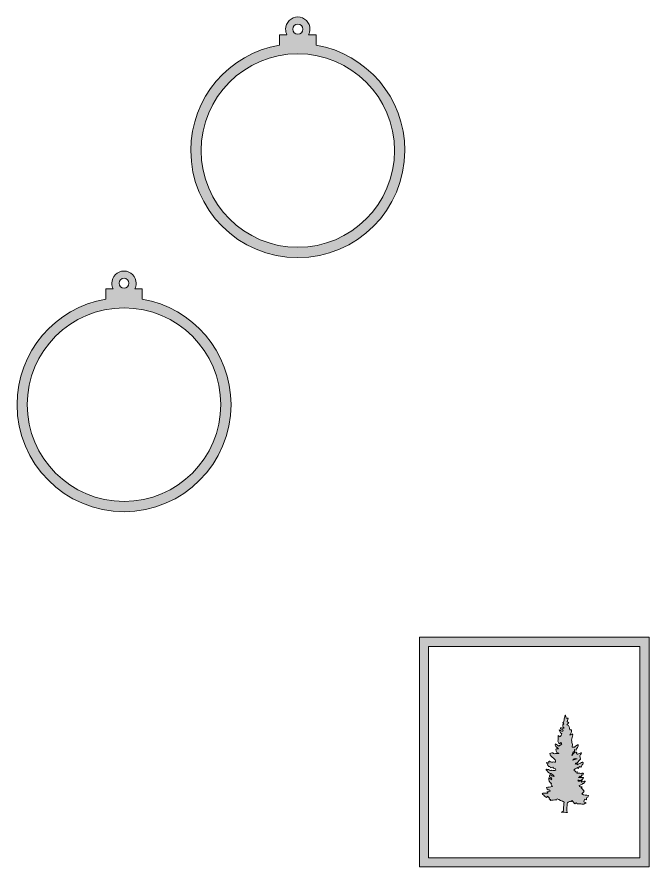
# Model space of a CAD drawing. Header units: inches. Extents: x -622 to 5817, y -2318 to 2869.
# Drawn here: x -622 to 2074, y -1090 to 2534 of the extents above; entities that cross this region are included whole.
import ezdxf

# ---------------------------------------------------------------- set-up
doc = ezdxf.new("R2010")
doc.units = ezdxf.units.IN
doc.header["$MEASUREMENT"] = 0
doc.layers.add('Layer 1', color=7, linetype='Continuous')

# ---------------------------------------------------------------- blocks, each defined once
blk = doc.blocks.new('block 2')
at = {"layer": 'Layer 1', "true_color": 0xffffff}
h = blk.add_hatch(color=7, dxfattribs=at)
h.dxf.hatch_style = 2
edge = h.paths.add_edge_path()
edge.add_spline(control_points=[(1806.4, -817.6), (1798.7, -819.7), (1791.8, -823.9), (1786.9, -822.3), (1781, -820.2), (1776, -819.6), (1770.3, -820.9), (1769.8, -821.1), (1769.1, -820.3), (1768.6, -819.9), (1762.3, -814.7), (1762.3, -814.7), (1757.3, -821.1), (1753.4, -816.3), (1749.6, -811.5), (1745.4, -806.3), (1744.1, -807.7), (1742.7, -809.2), (1741.4, -810.6), (1741.1, -810.1), (1740.8, -809.6), (1740.6, -809), (1736.7, -810.5), (1732.7, -811.7), (1729.2, -813.7), (1727.2, -814.9), (1724.9, -817.5), (1724.8, -819.6), (1724, -830.2), (1723.8, -841), (1723.7, -851.7), (1723.7, -853.2), (1725.1, -854.8), (1726.2, -857.1), (1716.8, -856.7), (1707.8, -856.3), (1698.8, -855.9), (1708.8, -856.5), (1709.2, -850.2), (1709.4, -842.6), (1709.6, -832.4), (1711, -822.2), (1711.8, -812.9), (1701.5, -808.2), (1691.7, -803.7), (1681.7, -799), (1681, -800.5), (1679.9, -802.7), (1678.9, -805), (1678.8, -804.3), (1678.7, -803.7), (1678.5, -803), (1670, -804), (1661.5, -805), (1652.8, -806), (1653.1, -805.1), (1653.7, -803.6), (1654.4, -801.6), (1651.9, -801.4), (1649.8, -801.2), (1647.3, -801), (1652.6, -793.1), (1643.8, -792.4), (1641.4, -787.6), (1639.7, -789.7), (1638.4, -791.3), (1636.5, -793.6), (1631.2, -789.4), (1625.8, -785.2), (1620.6, -780.8), (1619.3, -779.7), (1618.8, -777.8), (1617.9, -776.3), (1619.7, -775.7), (1621.4, -774.7), (1623.2, -774.7), (1629.5, -774.4), (1635.8, -774.6), (1642.1, -774.6), (1642.2, -774), (1642.3, -773.4), (1642.4, -772.8), (1641, -771.7), (1639.7, -770.6), (1638.2, -769.5), (1642.7, -768.5), (1647, -767.5), (1652.8, -766.2), (1650.6, -763.5), (1649.4, -760.9), (1648.3, -760.9), (1640.6, -760.9), (1637, -757.2), (1637, -750.8), (1644.6, -749.6), (1652.2, -748.4), (1661.5, -747), (1659, -742.9), (1656.9, -739.4), (1654.6, -735.7), (1655.3, -735.2), (1656.3, -734.4), (1657.7, -733.2), (1648.8, -727.9), (1644.5, -720.8), (1647.1, -709.2), (1650.7, -712.3), (1653.8, -714.9), (1656.9, -717.5), (1661.2, -712), (1659.5, -709.1), (1648.8, -704.7), (1649.2, -702.7), (1649.5, -700.6), (1650.1, -697.1), (1656.4, -699.5), (1662.4, -701.9), (1668.5, -704.2), (1668.7, -703.9), (1668.9, -703.6), (1669.1, -703.3), (1665.2, -699.3), (1661.2, -695.2), (1656.8, -690.6), (1656, -691.4), (1654.8, -692.4), (1653.7, -693.5), (1653.8, -692.7), (1653.9, -691.9), (1654.1, -691.1), (1651.2, -689.7), (1647.8, -688.9), (1645.6, -686.9), (1641.7, -683.3), (1638.5, -678.9), (1635, -674.9), (1635.3, -674.1), (1635.6, -673.3), (1636, -672.5), (1639, -673.3), (1642.2, -673.8), (1645.1, -674.8), (1648.1, -675.9), (1650.7, -678.2), (1653.7, -678.7), (1655.4, -678.9), (1657.5, -676.7), (1657.7, -676.7), (1661.8, -677.4), (1664.6, -678.3), (1667.4, -678.2), (1670.2, -678.2), (1673, -677.3), (1675.9, -676.7), (1676.1, -671), (1676, -671.4), (1670.1, -669.9), (1667.6, -669.3), (1665.6, -666.5), (1663, -664.4), (1660.7, -665.1), (1657.5, -666), (1653.7, -667.1), (1653.1, -661.9), (1650.1, -659.9), (1645.5, -661.8), (1642.6, -656.2), (1639.9, -651), (1636.5, -644.5), (1640.6, -645.6), (1643.5, -646.3), (1647.2, -647.3), (1646.9, -645.7), (1646.6, -644.7), (1646.4, -643.7), (1646.2, -642.5), (1645.4, -640.5), (1645.8, -640.2), (1647, -639.4), (1649.3, -638.5), (1649.9, -639.1), (1655.3, -643.9), (1661.6, -642.4), (1667.7, -642), (1670.1, -641.9), (1672.6, -642.4), (1675.2, -642.6), (1676.4, -633.8), (1670.9, -629.8), (1665.8, -625.8), (1658.7, -620.2), (1651.3, -614.8), (1650.8, -606.1), (1654.2, -604.8), (1656.9, -603.8), (1659.6, -602.8), (1664.9, -600.3), (1669.4, -611.6), (1674.5, -605.2), (1680.2, -605.6), (1684.4, -605.9), (1688.6, -606.2), (1688.7, -605.4), (1688.8, -604.6), (1688.9, -603.9), (1685.8, -603.2), (1682.7, -602.4), (1680.7, -601.9), (1679, -598.1), (1677.7, -594.9), (1675.8, -590.3), (1675.8, -590.2), (1676.5, -588.2), (1677.2, -586.2), (1680.6, -586.2), (1684, -586.2), (1688.1, -586.2), (1686.2, -584.2), (1684.5, -580.6), (1682, -580), (1676.9, -578.7), (1676, -574.3), (1673.8, -571), (1673.1, -569.8), (1674.8, -567.1), (1675.3, -565.2), (1681.1, -569.2), (1686, -572.5), (1689, -574.6), (1694.3, -571), (1697.9, -568.6), (1701.4, -566.3), (1700.7, -564.9), (1699.3, -562.3), (1697.7, -559.3), (1695.4, -561.1), (1693.4, -562.7), (1691.4, -564.2), (1689.3, -560.2), (1687.4, -556.7), (1685.6, -553.1), (1685.9, -545.6), (1686.4, -537.6), (1686.8, -529.1), (1689.9, -531.3), (1692.6, -533.4), (1694.7, -534.9), (1696.2, -532.5), (1697.3, -530.5), (1698.6, -528.8), (1703.4, -523), (1702.6, -520.9), (1696.3, -518.4), (1693.7, -513.2), (1691.8, -509.5), (1690, -505.8), (1690.2, -505.3), (1690.4, -504.9), (1690.6, -504.4), (1693.2, -506), (1695.6, -507.9), (1698.3, -509.1), (1700.5, -510), (1703.1, -510.3), (1705.5, -510.4), (1706.1, -510.4), (1707.6, -508.4), (1707.4, -508), (1706.3, -506.1), (1705.2, -503.8), (1703.4, -502.9), (1701.1, -501.7), (1698.2, -501.7), (1695.6, -501.1), (1696.1, -496), (1697.4, -495.5), (1703.8, -497.6), (1706.1, -498.4), (1708.7, -498.3), (1711.3, -497.8), (1704.5, -493), (1703.9, -485), (1710.5, -479.2), (1708.7, -477.8), (1707.1, -476.4), (1704.9, -474.6), (1706.8, -473.5), (1708.4, -472.5), (1709.5, -471.8), (1710.7, -466.3), (1711.9, -461.4), (1713, -456.5), (1712.6, -456.4), (1712.3, -456.3), (1711.9, -456.2), (1713.5, -451.8), (1715, -447.4), (1716.6, -443), (1717.1, -443), (1717.6, -443), (1718, -443), (1718.8, -447.1), (1719.6, -451.1), (1720.5, -455.7), (1722.9, -455.7), (1726.2, -455.7), (1729.6, -455.7), (1723.4, -471.6), (1723.4, -471.6), (1732.3, -473.3), (1729.7, -476.4), (1727.1, -479.6), (1723.9, -483.5), (1735.9, -486.1), (1733.2, -496.7), (1735.6, -504.3), (1738, -504.4), (1740.8, -504.6), (1743.6, -504.7), (1743, -509.3), (1743, -514.1), (1741.6, -518.4), (1740.5, -521.5), (1737.5, -523.9), (1736, -527.9), (1739.5, -526.2), (1742.9, -524.4), (1746.8, -522.5), (1747.4, -523.7), (1748.7, -525.3), (1748.5, -526.5), (1747, -534.2), (1744.3, -541.8), (1743.9, -549.6), (1743.6, -555.4), (1746.2, -561.4), (1747.1, -567.4), (1747.5, -569.5), (1746.5, -571.7), (1746.3, -573.9), (1746.1, -575.5), (1746.2, -577.1), (1746.1, -578.6), (1749.9, -576.5), (1754.6, -583.5), (1758.5, -576.6), (1760.7, -572.7), (1766.4, -570.8), (1771, -567.7), (1774.2, -578.1), (1764.6, -583.2), (1762.6, -591.3), (1760.5, -590.7), (1758.6, -590.2), (1755.9, -589.4), (1757.5, -596.4), (1755.1, -599.7), (1749.8, -598.8), (1747.9, -604), (1746.2, -608.8), (1744.3, -613.9), (1744.8, -613.7), (1746.2, -613.6), (1746.8, -612.9), (1749.5, -609.7), (1751.6, -606), (1754.5, -603.1), (1756.2, -601.4), (1759.5, -599.2), (1760.9, -599.8), (1763.1, -600.8), (1767.8, -602), (1765, -606.6), (1766.7, -607.5), (1768.7, -609.4), (1769.9, -609), (1774.7, -607.4), (1779.2, -605.1), (1783.7, -603), (1784.3, -603.4), (1784.9, -603.8), (1785.5, -604.2), (1783.4, -608.1), (1781.2, -612), (1779.2, -615.7), (1779.8, -619.9), (1780.6, -624.7), (1780.9, -629.5), (1781, -630.7), (1779.8, -632.4), (1778.7, -633.4), (1773.4, -638.5), (1770, -645.8), (1761.9, -647.7), (1761.1, -647.9), (1760.7, -649.5), (1759.1, -652), (1763.1, -650.5), (1765.4, -649.7), (1768.4, -648.6), (1768, -649.9), (1767.7, -650.8), (1766.7, -654.1), (1774.1, -650.3), (1779.9, -647.3), (1785.9, -644.4), (1787.7, -643.5), (1789.7, -643.2), (1791.7, -642.6), (1791, -645.2), (1795.2, -647.2), (1791.7, -650.7), (1788.1, -654.3), (1786, -659.5), (1783.2, -664.1), (1780.9, -663.1), (1778.9, -662.4), (1776.9, -661.6), (1775.5, -664), (1774, -666.4), (1772.3, -669.3), (1770.9, -668.1), (1769.9, -667.1), (1768.7, -665.9), (1764.3, -668.6), (1759.9, -671.2), (1755.6, -674), (1754.7, -674.7), (1754.4, -676.2), (1753.8, -677.3), (1759.7, -677.9), (1759.4, -689.5), (1769, -684.1), (1768, -686.6), (1767.5, -687.7), (1766.3, -690.4), (1771.9, -690.6), (1778.5, -688.8), (1781.6, -691.4), (1786.5, -695.6), (1787.7, -687.4), (1791, -690), (1792.2, -691), (1794.7, -692), (1794.6, -692.9), (1794.4, -694.6), (1792.5, -697.8), (1792.1, -697.7), (1785.1, -695.3), (1786.4, -701.8), (1784.2, -705.3), (1782.7, -704.1), (1781.5, -703.1), (1780.7, -702.5), (1778.1, -704.7), (1775.8, -706.7), (1773.6, -708.6), (1779.4, -708.6), (1786.2, -708.6), (1794.8, -708.6), (1791.4, -712.7), (1789.1, -718), (1785.2, -719.6), (1780.8, -721.5), (1775.1, -720), (1770, -720), (1771.4, -725.3), (1771.4, -725.3), (1788.2, -722.8), (1787.2, -724.4), (1786.4, -725.7), (1784.6, -728.7), (1791.1, -726.5), (1795.7, -724.9), (1800.4, -723.3), (1800.7, -723.8), (1800.9, -724.3), (1801.2, -724.8), (1797.2, -727.5), (1798.1, -735), (1790.7, -734.3), (1790.7, -734.3), (1790.4, -736.7), (1790.4, -737.3), (1785.5, -738.9), (1780.9, -740.4), (1775.8, -742.1), (1776.8, -749.6), (1783.3, -746.9), (1788.1, -748.1), (1787, -749.9), (1786.1, -751.3), (1785, -752.9), (1789.3, -757.6), (1793.5, -762), (1797.6, -766.4), (1795, -769.3), (1791.4, -773.6), (1787.9, -777.8), (1795.1, -786.4), (1806.1, -781), (1815.3, -785.4), (1814.7, -787.4), (1814.4, -791.2), (1813.4, -791.4), (1806.2, -792.8), (1806.4, -798), (1807.2, -803.9), (1803.9, -802.5), (1801.5, -801.4), (1798.7, -800.1), (1797.9, -804.5), (1797.2, -808.4), (1796.5, -812.1), (1799.4, -813.7), (1802.1, -815.2), (1806.4, -817.6)], knot_values=[0, 0, 0, 0, 1, 1, 1, 2, 2, 2, 3, 3, 3, 4, 4, 4, 5, 5, 5, 6, 6, 6, 7, 7, 7, 8, 8, 8, 9, 9, 9, 10, 10, 10, 11, 11, 11, 12, 12, 12, 13, 13, 13, 14, 14, 14, 15, 15, 15, 16, 16, 16, 17, 17, 17, 18, 18, 18, 19, 19, 19, 20, 20, 20, 21, 21, 21, 22, 22, 22, 23, 23, 23, 24, 24, 24, 25, 25, 25, 26, 26, 26, 27, 27, 27, 28, 28, 28, 29, 29, 29, 30, 30, 30, 31, 31, 31, 32, 32, 32, 33, 33, 33, 34, 34, 34, 35, 35, 35, 36, 36, 36, 37, 37, 37, 38, 38, 38, 39, 39, 39, 40, 40, 40, 41, 41, 41, 42, 42, 42, 43, 43, 43, 44, 44, 44, 45, 45, 45, 46, 46, 46, 47, 47, 47, 48, 48, 48, 49, 49, 49, 50, 50, 50, 51, 51, 51, 52, 52, 52, 53, 53, 53, 54, 54, 54, 55, 55, 55, 56, 56, 56, 57, 57, 57, 58, 58, 58, 59, 59, 59, 60, 60, 60, 61, 61, 61, 62, 62, 62, 63, 63, 63, 64, 64, 64, 65, 65, 65, 66, 66, 66, 67, 67, 67, 68, 68, 68, 69, 69, 69, 70, 70, 70, 71, 71, 71, 72, 72, 72, 73, 73, 73, 74, 74, 74, 75, 75, 75, 76, 76, 76, 77, 77, 77, 78, 78, 78, 79, 79, 79, 80, 80, 80, 81, 81, 81, 82, 82, 82, 83, 83, 83, 84, 84, 84, 85, 85, 85, 86, 86, 86, 87, 87, 87, 88, 88, 88, 89, 89, 89, 90, 90, 90, 91, 91, 91, 92, 92, 92, 93, 93, 93, 94, 94, 94, 95, 95, 95, 96, 96, 96, 97, 97, 97, 98, 98, 98, 99, 99, 99, 100, 100, 100, 101, 101, 101, 102, 102, 102, 103, 103, 103, 104, 104, 104, 105, 105, 105, 106, 106, 106, 107, 107, 107, 108, 108, 108, 109, 109, 109, 110, 110, 110, 111, 111, 111, 112, 112, 112, 113, 113, 113, 114, 114, 114, 115, 115, 115, 116, 116, 116, 117, 117, 117, 118, 118, 118, 119, 119, 119, 120, 120, 120, 121, 121, 121, 122, 122, 122, 123, 123, 123, 124, 124, 124, 125, 125, 125, 126, 126, 126, 127, 127, 127, 128, 128, 128, 129, 129, 129, 130, 130, 130, 131, 131, 131, 132, 132, 132, 133, 133, 133, 134, 134, 134, 135, 135, 135, 136, 136, 136, 137, 137, 137, 138, 138, 138, 139, 139, 139, 140, 140, 140, 141, 141, 141, 142, 142, 142, 143, 143, 143, 144, 144, 144, 145, 145, 145, 146, 146, 146, 147, 147, 147, 148, 148, 148, 149, 149, 149, 150, 150, 150, 151, 151, 151, 152, 152, 152, 153, 153, 153, 154, 154, 154, 155, 155, 155, 156, 156, 156, 157, 157, 157, 158, 158, 158, 159, 159, 159, 160, 160, 160, 161, 161, 161, 162, 162, 162, 163, 163, 163, 164, 164, 164, 165, 165, 165, 166, 166, 166, 167, 167, 167, 168, 168, 168, 169, 169, 169, 170, 170, 170, 171, 171, 171, 172, 172, 172, 172], degree=3, periodic=1)
edge = h.paths.add_edge_path()
edge.add_spline(control_points=[(1767, -628.8), (1758.1, -625.6), (1748.6, -628.7), (1749, -635), (1754.8, -633), (1760.3, -631.1), (1767, -628.8)], knot_values=[0, 0, 0, 0, 1, 1, 1, 2, 2, 2, 2], degree=3, periodic=1)
at = {"layer": 'Layer 1', "lineweight": 0}
for points, knots in [([(1806.4, -817.6), (1798.7, -819.7), (1791.8, -823.9), (1786.9, -822.3), (1781, -820.2), (1776, -819.6), (1770.3, -820.9), (1769.8, -821.1), (1769.1, -820.3), (1768.6, -819.9), (1762.3, -814.7), (1762.3, -814.7), (1757.3, -821.1), (1753.4, -816.3), (1749.6, -811.5), (1745.4, -806.3), (1744.1, -807.7), (1742.7, -809.2), (1741.4, -810.6), (1741.1, -810.1), (1740.8, -809.6), (1740.6, -809), (1736.7, -810.5), (1732.7, -811.7), (1729.2, -813.7), (1727.2, -814.9), (1724.9, -817.5), (1724.8, -819.6), (1724, -830.2), (1723.8, -841), (1723.7, -851.7), (1723.7, -853.2), (1725.1, -854.8), (1726.2, -857.1), (1716.8, -856.7), (1707.8, -856.3), (1698.8, -855.9), (1708.8, -856.5), (1709.2, -850.2), (1709.4, -842.6), (1709.6, -832.4), (1711, -822.2), (1711.8, -812.9), (1701.5, -808.2), (1691.7, -803.7), (1681.7, -799), (1681, -800.5), (1679.9, -802.7), (1678.9, -805), (1678.8, -804.3), (1678.7, -803.7), (1678.5, -803), (1670, -804), (1661.5, -805), (1652.8, -806), (1653.1, -805.1), (1653.7, -803.6), (1654.4, -801.6), (1651.9, -801.4), (1649.8, -801.2), (1647.3, -801), (1652.6, -793.1), (1643.8, -792.4), (1641.4, -787.6), (1639.7, -789.7), (1638.4, -791.3), (1636.5, -793.6), (1631.2, -789.4), (1625.8, -785.2), (1620.6, -780.8), (1619.3, -779.7), (1618.8, -777.8), (1617.9, -776.3), (1619.7, -775.7), (1621.4, -774.7), (1623.2, -774.7), (1629.5, -774.4), (1635.8, -774.6), (1642.1, -774.6), (1642.2, -774), (1642.3, -773.4), (1642.4, -772.8), (1641, -771.7), (1639.7, -770.6), (1638.2, -769.5), (1642.7, -768.5), (1647, -767.5), (1652.8, -766.2), (1650.6, -763.5), (1649.4, -760.9), (1648.3, -760.9), (1640.6, -760.9), (1637, -757.2), (1637, -750.8), (1644.6, -749.6), (1652.2, -748.4), (1661.5, -747), (1659, -742.9), (1656.9, -739.4), (1654.6, -735.7), (1655.3, -735.2), (1656.3, -734.4), (1657.7, -733.2), (1648.8, -727.9), (1644.5, -720.8), (1647.1, -709.2), (1650.7, -712.3), (1653.8, -714.9), (1656.9, -717.5), (1661.2, -712), (1659.5, -709.1), (1648.8, -704.7), (1649.2, -702.7), (1649.5, -700.6), (1650.1, -697.1), (1656.4, -699.5), (1662.4, -701.9), (1668.5, -704.2), (1668.7, -703.9), (1668.9, -703.6), (1669.1, -703.3), (1665.2, -699.3), (1661.2, -695.2), (1656.8, -690.6), (1656, -691.4), (1654.8, -692.4), (1653.7, -693.5), (1653.8, -692.7), (1653.9, -691.9), (1654.1, -691.1), (1651.2, -689.7), (1647.8, -688.9), (1645.6, -686.9), (1641.7, -683.3), (1638.5, -678.9), (1635, -674.9), (1635.3, -674.1), (1635.6, -673.3), (1636, -672.5), (1639, -673.3), (1642.2, -673.8), (1645.1, -674.8), (1648.1, -675.9), (1650.7, -678.2), (1653.7, -678.7), (1655.4, -678.9), (1657.5, -676.7), (1657.7, -676.7), (1661.8, -677.4), (1664.6, -678.3), (1667.4, -678.2), (1670.2, -678.2), (1673, -677.3), (1675.9, -676.7), (1676.1, -671), (1676, -671.4), (1670.1, -669.9), (1667.6, -669.3), (1665.6, -666.5), (1663, -664.4), (1660.7, -665.1), (1657.5, -666), (1653.7, -667.1), (1653.1, -661.9), (1650.1, -659.9), (1645.5, -661.8), (1642.6, -656.2), (1639.9, -651), (1636.5, -644.5), (1640.6, -645.6), (1643.5, -646.3), (1647.2, -647.3), (1646.9, -645.7), (1646.6, -644.7), (1646.4, -643.7), (1646.2, -642.5), (1645.4, -640.5), (1645.8, -640.2), (1647, -639.4), (1649.3, -638.5), (1649.9, -639.1), (1655.3, -643.9), (1661.6, -642.4), (1667.7, -642), (1670.1, -641.9), (1672.6, -642.4), (1675.2, -642.6), (1676.4, -633.8), (1670.9, -629.8), (1665.8, -625.8), (1658.7, -620.2), (1651.3, -614.8), (1650.8, -606.1), (1654.2, -604.8), (1656.9, -603.8), (1659.6, -602.8), (1664.9, -600.3), (1669.4, -611.6), (1674.5, -605.2), (1680.2, -605.6), (1684.4, -605.9), (1688.6, -606.2), (1688.7, -605.4), (1688.8, -604.6), (1688.9, -603.9), (1685.8, -603.2), (1682.7, -602.4), (1680.7, -601.9), (1679, -598.1), (1677.7, -594.9), (1675.8, -590.3), (1675.8, -590.2), (1676.5, -588.2), (1677.2, -586.2), (1680.6, -586.2), (1684, -586.2), (1688.1, -586.2), (1686.2, -584.2), (1684.5, -580.6), (1682, -580), (1676.9, -578.7), (1676, -574.3), (1673.8, -571), (1673.1, -569.8), (1674.8, -567.1), (1675.3, -565.2), (1681.1, -569.2), (1686, -572.5), (1689, -574.6), (1694.3, -571), (1697.9, -568.6), (1701.4, -566.3), (1700.7, -564.9), (1699.3, -562.3), (1697.7, -559.3), (1695.4, -561.1), (1693.4, -562.7), (1691.4, -564.2), (1689.3, -560.2), (1687.4, -556.7), (1685.6, -553.1), (1685.9, -545.6), (1686.4, -537.6), (1686.8, -529.1), (1689.9, -531.3), (1692.6, -533.4), (1694.7, -534.9), (1696.2, -532.5), (1697.3, -530.5), (1698.6, -528.8), (1703.4, -523), (1702.6, -520.9), (1696.3, -518.4), (1693.7, -513.2), (1691.8, -509.5), (1690, -505.8), (1690.2, -505.3), (1690.4, -504.9), (1690.6, -504.4), (1693.2, -506), (1695.6, -507.9), (1698.3, -509.1), (1700.5, -510), (1703.1, -510.3), (1705.5, -510.4), (1706.1, -510.4), (1707.6, -508.4), (1707.4, -508), (1706.3, -506.1), (1705.2, -503.8), (1703.4, -502.9), (1701.1, -501.7), (1698.2, -501.7), (1695.6, -501.1), (1696.1, -496), (1697.4, -495.5), (1703.8, -497.6), (1706.1, -498.4), (1708.7, -498.3), (1711.3, -497.8), (1704.5, -493), (1703.9, -485), (1710.5, -479.2), (1708.7, -477.8), (1707.1, -476.4), (1704.9, -474.6), (1706.8, -473.5), (1708.4, -472.5), (1709.5, -471.8), (1710.7, -466.3), (1711.9, -461.4), (1713, -456.5), (1712.6, -456.4), (1712.3, -456.3), (1711.9, -456.2), (1713.5, -451.8), (1715, -447.4), (1716.6, -443), (1717.1, -443), (1717.6, -443), (1718, -443), (1718.8, -447.1), (1719.6, -451.1), (1720.5, -455.7), (1722.9, -455.7), (1726.2, -455.7), (1729.6, -455.7), (1723.4, -471.6), (1723.4, -471.6), (1732.3, -473.3), (1729.7, -476.4), (1727.1, -479.6), (1723.9, -483.5), (1735.9, -486.1), (1733.2, -496.7), (1735.6, -504.3), (1738, -504.4), (1740.8, -504.6), (1743.6, -504.7), (1743, -509.3), (1743, -514.1), (1741.6, -518.4), (1740.5, -521.5), (1737.5, -523.9), (1736, -527.9), (1739.5, -526.2), (1742.9, -524.4), (1746.8, -522.5), (1747.4, -523.7), (1748.7, -525.3), (1748.5, -526.5), (1747, -534.2), (1744.3, -541.8), (1743.9, -549.6), (1743.6, -555.4), (1746.2, -561.4), (1747.1, -567.4), (1747.5, -569.5), (1746.5, -571.7), (1746.3, -573.9), (1746.1, -575.5), (1746.2, -577.1), (1746.1, -578.6), (1749.9, -576.5), (1754.6, -583.5), (1758.5, -576.6), (1760.7, -572.7), (1766.4, -570.8), (1771, -567.7), (1774.2, -578.1), (1764.6, -583.2), (1762.6, -591.3), (1760.5, -590.7), (1758.6, -590.2), (1755.9, -589.4), (1757.5, -596.4), (1755.1, -599.7), (1749.8, -598.8), (1747.9, -604), (1746.2, -608.8), (1744.3, -613.9), (1744.8, -613.7), (1746.2, -613.6), (1746.8, -612.9), (1749.5, -609.7), (1751.6, -606), (1754.5, -603.1), (1756.2, -601.4), (1759.5, -599.2), (1760.9, -599.8), (1763.1, -600.8), (1767.8, -602), (1765, -606.6), (1766.7, -607.5), (1768.7, -609.4), (1769.9, -609), (1774.7, -607.4), (1779.2, -605.1), (1783.7, -603), (1784.3, -603.4), (1784.9, -603.8), (1785.5, -604.2), (1783.4, -608.1), (1781.2, -612), (1779.2, -615.7), (1779.8, -619.9), (1780.6, -624.7), (1780.9, -629.5), (1781, -630.7), (1779.8, -632.4), (1778.7, -633.4), (1773.4, -638.5), (1770, -645.8), (1761.9, -647.7), (1761.1, -647.9), (1760.7, -649.5), (1759.1, -652), (1763.1, -650.5), (1765.4, -649.7), (1768.4, -648.6), (1768, -649.9), (1767.7, -650.8), (1766.7, -654.1), (1774.1, -650.3), (1779.9, -647.3), (1785.9, -644.4), (1787.7, -643.5), (1789.7, -643.2), (1791.7, -642.6), (1791, -645.2), (1795.2, -647.2), (1791.7, -650.7), (1788.1, -654.3), (1786, -659.5), (1783.2, -664.1), (1780.9, -663.1), (1778.9, -662.4), (1776.9, -661.6), (1775.5, -664), (1774, -666.4), (1772.3, -669.3), (1770.9, -668.1), (1769.9, -667.1), (1768.7, -665.9), (1764.3, -668.6), (1759.9, -671.2), (1755.6, -674), (1754.7, -674.7), (1754.4, -676.2), (1753.8, -677.3), (1759.7, -677.9), (1759.4, -689.5), (1769, -684.1), (1768, -686.6), (1767.5, -687.7), (1766.3, -690.4), (1771.9, -690.6), (1778.5, -688.8), (1781.6, -691.4), (1786.5, -695.6), (1787.7, -687.4), (1791, -690), (1792.2, -691), (1794.7, -692), (1794.6, -692.9), (1794.4, -694.6), (1792.5, -697.8), (1792.1, -697.7), (1785.1, -695.3), (1786.4, -701.8), (1784.2, -705.3), (1782.7, -704.1), (1781.5, -703.1), (1780.7, -702.5), (1778.1, -704.7), (1775.8, -706.7), (1773.6, -708.6), (1779.4, -708.6), (1786.2, -708.6), (1794.8, -708.6), (1791.4, -712.7), (1789.1, -718), (1785.2, -719.6), (1780.8, -721.5), (1775.1, -720), (1770, -720), (1771.4, -725.3), (1771.4, -725.3), (1788.2, -722.8), (1787.2, -724.4), (1786.4, -725.7), (1784.6, -728.7), (1791.1, -726.5), (1795.7, -724.9), (1800.4, -723.3), (1800.7, -723.8), (1800.9, -724.3), (1801.2, -724.8), (1797.2, -727.5), (1798.1, -735), (1790.7, -734.3), (1790.7, -734.3), (1790.4, -736.7), (1790.4, -737.3), (1785.5, -738.9), (1780.9, -740.4), (1775.8, -742.1), (1776.8, -749.6), (1783.3, -746.9), (1788.1, -748.1), (1787, -749.9), (1786.1, -751.3), (1785, -752.9), (1789.3, -757.6), (1793.5, -762), (1797.6, -766.4), (1795, -769.3), (1791.4, -773.6), (1787.9, -777.8), (1795.1, -786.4), (1806.1, -781), (1815.3, -785.4), (1814.7, -787.4), (1814.4, -791.2), (1813.4, -791.4), (1806.2, -792.8), (1806.4, -798), (1807.2, -803.9), (1803.9, -802.5), (1801.5, -801.4), (1798.7, -800.1), (1797.9, -804.5), (1797.2, -808.4), (1796.5, -812.1), (1799.4, -813.7), (1802.1, -815.2), (1806.4, -817.6)], [0, 0, 0, 0, 1, 1, 1, 2, 2, 2, 3, 3, 3, 4, 4, 4, 5, 5, 5, 6, 6, 6, 7, 7, 7, 8, 8, 8, 9, 9, 9, 10, 10, 10, 11, 11, 11, 12, 12, 12, 13, 13, 13, 14, 14, 14, 15, 15, 15, 16, 16, 16, 17, 17, 17, 18, 18, 18, 19, 19, 19, 20, 20, 20, 21, 21, 21, 22, 22, 22, 23, 23, 23, 24, 24, 24, 25, 25, 25, 26, 26, 26, 27, 27, 27, 28, 28, 28, 29, 29, 29, 30, 30, 30, 31, 31, 31, 32, 32, 32, 33, 33, 33, 34, 34, 34, 35, 35, 35, 36, 36, 36, 37, 37, 37, 38, 38, 38, 39, 39, 39, 40, 40, 40, 41, 41, 41, 42, 42, 42, 43, 43, 43, 44, 44, 44, 45, 45, 45, 46, 46, 46, 47, 47, 47, 48, 48, 48, 49, 49, 49, 50, 50, 50, 51, 51, 51, 52, 52, 52, 53, 53, 53, 54, 54, 54, 55, 55, 55, 56, 56, 56, 57, 57, 57, 58, 58, 58, 59, 59, 59, 60, 60, 60, 61, 61, 61, 62, 62, 62, 63, 63, 63, 64, 64, 64, 65, 65, 65, 66, 66, 66, 67, 67, 67, 68, 68, 68, 69, 69, 69, 70, 70, 70, 71, 71, 71, 72, 72, 72, 73, 73, 73, 74, 74, 74, 75, 75, 75, 76, 76, 76, 77, 77, 77, 78, 78, 78, 79, 79, 79, 80, 80, 80, 81, 81, 81, 82, 82, 82, 83, 83, 83, 84, 84, 84, 85, 85, 85, 86, 86, 86, 87, 87, 87, 88, 88, 88, 89, 89, 89, 90, 90, 90, 91, 91, 91, 92, 92, 92, 93, 93, 93, 94, 94, 94, 95, 95, 95, 96, 96, 96, 97, 97, 97, 98, 98, 98, 99, 99, 99, 100, 100, 100, 101, 101, 101, 102, 102, 102, 103, 103, 103, 104, 104, 104, 105, 105, 105, 106, 106, 106, 107, 107, 107, 108, 108, 108, 109, 109, 109, 110, 110, 110, 111, 111, 111, 112, 112, 112, 113, 113, 113, 114, 114, 114, 115, 115, 115, 116, 116, 116, 117, 117, 117, 118, 118, 118, 119, 119, 119, 120, 120, 120, 121, 121, 121, 122, 122, 122, 123, 123, 123, 124, 124, 124, 125, 125, 125, 126, 126, 126, 127, 127, 127, 128, 128, 128, 129, 129, 129, 130, 130, 130, 131, 131, 131, 132, 132, 132, 133, 133, 133, 134, 134, 134, 135, 135, 135, 136, 136, 136, 137, 137, 137, 138, 138, 138, 139, 139, 139, 140, 140, 140, 141, 141, 141, 142, 142, 142, 143, 143, 143, 144, 144, 144, 145, 145, 145, 146, 146, 146, 147, 147, 147, 148, 148, 148, 149, 149, 149, 150, 150, 150, 151, 151, 151, 152, 152, 152, 153, 153, 153, 154, 154, 154, 155, 155, 155, 156, 156, 156, 157, 157, 157, 158, 158, 158, 159, 159, 159, 160, 160, 160, 161, 161, 161, 162, 162, 162, 163, 163, 163, 164, 164, 164, 165, 165, 165, 166, 166, 166, 167, 167, 167, 168, 168, 168, 169, 169, 169, 170, 170, 170, 171, 171, 171, 172, 172, 172, 172]), ([(1767, -628.8), (1758.1, -625.6), (1748.6, -628.7), (1749, -635), (1754.8, -633), (1760.3, -631.1), (1767, -628.8)], [0, 0, 0, 0, 1, 1, 1, 2, 2, 2, 2])]:
    blk.add_open_spline(points, degree=3, knots=knots, dxfattribs=at)

msp = doc.modelspace()

# ---------------------------------------------------------------- hatches: boundary and pattern name
at = {"layer": 'Layer 1', "true_color": 0x2a2844}
h = msp.add_hatch(color=179, dxfattribs=at)
h.dxf.hatch_style = 2
edge = h.paths.add_edge_path()
edge.add_spline(control_points=[(653.7, 2414.5), (653.7, 2414.5), (653.7, 2458.9), (653.7, 2458.9), (653.7, 2458.9), (622.1, 2458.9), (622.1, 2458.9), (625.7, 2466), (627.7, 2474), (627.7, 2482.5), (627.7, 2511.2), (604.5, 2534.4), (575.8, 2534.4), (547.2, 2534.4), (523.9, 2511.2), (523.9, 2482.5), (523.9, 2474), (526, 2466), (529.6, 2458.9), (529.6, 2458.9), (498, 2458.9), (498, 2458.9), (498, 2458.9), (498, 2414.5), (498, 2414.5), (283, 2377.6), (119.4, 2190.3), (119.4, 1964.8), (119.4, 1712.7), (323.8, 1508.4), (575.8, 1508.4), (827.9, 1508.4), (1032.2, 1712.7), (1032.2, 1964.8), (1032.2, 2190.3), (868.7, 2377.6), (653.7, 2414.5)], knot_values=[0, 0, 0, 0, 1, 1, 1, 2, 2, 2, 3, 3, 3, 4, 4, 4, 5, 5, 5, 6, 6, 6, 7, 7, 7, 8, 8, 8, 9, 9, 9, 10, 10, 10, 11, 11, 11, 12, 12, 12, 12], degree=3, periodic=1)
edge = h.paths.add_edge_path()
edge.add_spline(control_points=[(575.8, 2503.7), (587.6, 2503.7), (597.1, 2494.2), (597.1, 2482.5), (597.1, 2470.8), (587.6, 2461.3), (575.8, 2461.3), (564.1, 2461.3), (554.6, 2470.8), (554.6, 2482.5), (554.6, 2494.2), (564.1, 2503.7), (575.8, 2503.7)], knot_values=[0, 0, 0, 0, 1, 1, 1, 2, 2, 2, 3, 3, 3, 4, 4, 4, 4], degree=3, periodic=1)
edge = h.paths.add_edge_path()
edge.add_spline(control_points=[(575.8, 1552.4), (348, 1552.4), (163.3, 1737.1), (163.3, 1964.9), (163.3, 2192.7), (348, 2377.4), (575.8, 2377.4), (803.7, 2377.4), (988.3, 2192.7), (988.3, 1964.9), (988.3, 1737.1), (803.7, 1552.4), (575.8, 1552.4)], knot_values=[0, 0, 0, 0, 1, 1, 1, 2, 2, 2, 3, 3, 3, 4, 4, 4, 4], degree=3, periodic=1)
h = msp.add_hatch(color=179, dxfattribs=at)
h.dxf.hatch_style = 2
edge = h.paths.add_edge_path()
edge.add_spline(control_points=[(-87.7, 1331.4), (-87.7, 1331.4), (-87.7, 1375.7), (-87.7, 1375.7), (-87.7, 1375.7), (-119.3, 1375.7), (-119.3, 1375.7), (-115.7, 1382.8), (-113.7, 1390.8), (-113.7, 1399.3), (-113.7, 1428), (-136.9, 1451.2), (-165.5, 1451.2), (-194.2, 1451.2), (-217.4, 1428), (-217.4, 1399.3), (-217.4, 1390.8), (-215.4, 1382.8), (-211.8, 1375.7), (-211.8, 1375.7), (-243.4, 1375.7), (-243.4, 1375.7), (-243.4, 1375.7), (-243.4, 1331.4), (-243.4, 1331.4), (-458.4, 1294.4), (-621.9, 1107.1), (-621.9, 881.6), (-621.9, 629.5), (-417.6, 425.2), (-165.5, 425.2), (86.5, 425.2), (290.9, 629.5), (290.9, 881.6), (290.9, 1107.1), (127.3, 1294.4), (-87.7, 1331.4)], knot_values=[0, 0, 0, 0, 1, 1, 1, 2, 2, 2, 3, 3, 3, 4, 4, 4, 5, 5, 5, 6, 6, 6, 7, 7, 7, 8, 8, 8, 9, 9, 9, 10, 10, 10, 11, 11, 11, 12, 12, 12, 12], degree=3, periodic=1)
edge = h.paths.add_edge_path()
edge.add_spline(control_points=[(-165.5, 1420.6), (-153.8, 1420.6), (-144.3, 1411), (-144.3, 1399.3), (-144.3, 1387.6), (-153.8, 1378.1), (-165.5, 1378.1), (-177.3, 1378.1), (-186.8, 1387.6), (-186.8, 1399.3), (-186.8, 1411), (-177.3, 1420.6), (-165.5, 1420.6)], knot_values=[0, 0, 0, 0, 1, 1, 1, 2, 2, 2, 3, 3, 3, 4, 4, 4, 4], degree=3, periodic=1)
edge = h.paths.add_edge_path()
edge.add_spline(control_points=[(-165.5, 469.2), (-393.4, 469.2), (-578, 653.9), (-578, 881.7), (-578, 1109.5), (-393.4, 1294.2), (-165.5, 1294.2), (62.3, 1294.2), (247, 1109.5), (247, 881.7), (247, 653.9), (62.3, 469.2), (-165.5, 469.2)], knot_values=[0, 0, 0, 0, 1, 1, 1, 2, 2, 2, 3, 3, 3, 4, 4, 4, 4], degree=3, periodic=1)
at = {"layer": 'Layer 1', "true_color": 0x3e9984}
h = msp.add_hatch(color=125, dxfattribs=at)
h.dxf.hatch_style = 2
h.paths.add_polyline_path([(1094.2, -110.2), (1094.2, -1089.8), (2073.8, -1089.8), (2073.8, -110.2)])
h.paths.add_polyline_path([(2034.8, -1050.8), (1133.2, -1050.8), (1133.2, -149.2), (2034.8, -149.2)])

# ---------------------------------------------------------------- linework, layer by layer
at = {"layer": 'Layer 1', "lineweight": 0}
for points in [[(1094.2, -110.2), (1094.2, -1089.8), (2073.8, -1089.8), (2073.8, -110.2), (1094.2, -110.2)], [(2034.8, -1050.8), (1133.2, -1050.8), (1133.2, -149.2), (2034.8, -149.2), (2034.8, -1050.8)]]:
    msp.add_lwpolyline(points, dxfattribs=at)
for points, knots in [([(653.7, 2414.5), (653.7, 2414.5), (653.7, 2458.9), (653.7, 2458.9), (653.7, 2458.9), (622.1, 2458.9), (622.1, 2458.9), (625.7, 2466), (627.7, 2474), (627.7, 2482.5), (627.7, 2511.2), (604.5, 2534.4), (575.8, 2534.4), (547.2, 2534.4), (523.9, 2511.2), (523.9, 2482.5), (523.9, 2474), (526, 2466), (529.6, 2458.9), (529.6, 2458.9), (498, 2458.9), (498, 2458.9), (498, 2458.9), (498, 2414.5), (498, 2414.5), (283, 2377.6), (119.4, 2190.3), (119.4, 1964.8), (119.4, 1712.7), (323.8, 1508.4), (575.8, 1508.4), (827.9, 1508.4), (1032.2, 1712.7), (1032.2, 1964.8), (1032.2, 2190.3), (868.7, 2377.6), (653.7, 2414.5)], [0, 0, 0, 0, 1, 1, 1, 2, 2, 2, 3, 3, 3, 4, 4, 4, 5, 5, 5, 6, 6, 6, 7, 7, 7, 8, 8, 8, 9, 9, 9, 10, 10, 10, 11, 11, 11, 12, 12, 12, 12]), ([(575.8, 2503.7), (587.6, 2503.7), (597.1, 2494.2), (597.1, 2482.5), (597.1, 2470.8), (587.6, 2461.3), (575.8, 2461.3), (564.1, 2461.3), (554.6, 2470.8), (554.6, 2482.5), (554.6, 2494.2), (564.1, 2503.7), (575.8, 2503.7)], [0, 0, 0, 0, 1, 1, 1, 2, 2, 2, 3, 3, 3, 4, 4, 4, 4]), ([(575.8, 1552.4), (348, 1552.4), (163.3, 1737.1), (163.3, 1964.9), (163.3, 2192.7), (348, 2377.4), (575.8, 2377.4), (803.7, 2377.4), (988.3, 2192.7), (988.3, 1964.9), (988.3, 1737.1), (803.7, 1552.4), (575.8, 1552.4)], [0, 0, 0, 0, 1, 1, 1, 2, 2, 2, 3, 3, 3, 4, 4, 4, 4]), ([(-87.7, 1331.4), (-87.7, 1331.4), (-87.7, 1375.7), (-87.7, 1375.7), (-87.7, 1375.7), (-119.3, 1375.7), (-119.3, 1375.7), (-115.7, 1382.8), (-113.7, 1390.8), (-113.7, 1399.3), (-113.7, 1428), (-136.9, 1451.2), (-165.5, 1451.2), (-194.2, 1451.2), (-217.4, 1428), (-217.4, 1399.3), (-217.4, 1390.8), (-215.4, 1382.8), (-211.8, 1375.7), (-211.8, 1375.7), (-243.4, 1375.7), (-243.4, 1375.7), (-243.4, 1375.7), (-243.4, 1331.4), (-243.4, 1331.4), (-458.4, 1294.4), (-621.9, 1107.1), (-621.9, 881.6), (-621.9, 629.5), (-417.6, 425.2), (-165.5, 425.2), (86.5, 425.2), (290.9, 629.5), (290.9, 881.6), (290.9, 1107.1), (127.3, 1294.4), (-87.7, 1331.4)], [0, 0, 0, 0, 1, 1, 1, 2, 2, 2, 3, 3, 3, 4, 4, 4, 5, 5, 5, 6, 6, 6, 7, 7, 7, 8, 8, 8, 9, 9, 9, 10, 10, 10, 11, 11, 11, 12, 12, 12, 12]), ([(-165.5, 1420.6), (-153.8, 1420.6), (-144.3, 1411), (-144.3, 1399.3), (-144.3, 1387.6), (-153.8, 1378.1), (-165.5, 1378.1), (-177.3, 1378.1), (-186.8, 1387.6), (-186.8, 1399.3), (-186.8, 1411), (-177.3, 1420.6), (-165.5, 1420.6)], [0, 0, 0, 0, 1, 1, 1, 2, 2, 2, 3, 3, 3, 4, 4, 4, 4]), ([(-165.5, 469.2), (-393.4, 469.2), (-578, 653.9), (-578, 881.7), (-578, 1109.5), (-393.4, 1294.2), (-165.5, 1294.2), (62.3, 1294.2), (247, 1109.5), (247, 881.7), (247, 653.9), (62.3, 469.2), (-165.5, 469.2)], [0, 0, 0, 0, 1, 1, 1, 2, 2, 2, 3, 3, 3, 4, 4, 4, 4])]:
    msp.add_open_spline(points, degree=3, knots=knots, dxfattribs=at)

# ---------------------------------------------------------------- block references
at = {"layer": 'Layer 1'}
msp.add_blockref('block 2', (0, 0), dxfattribs=at)

doc.saveas('drawing.dxf')
